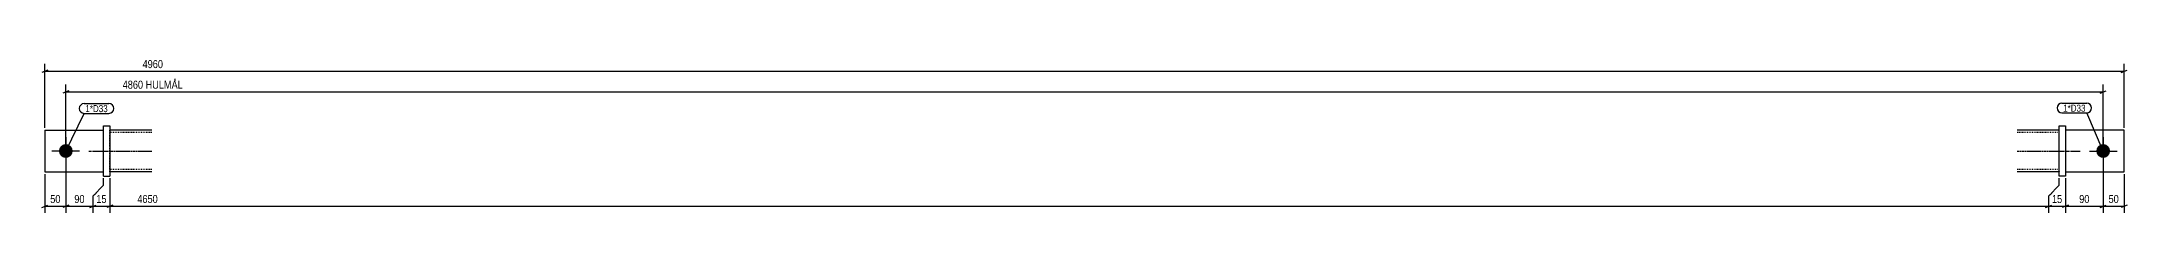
# Model space of a CAD drawing. Header units: millimetres. Extents: x 12 to 15615, y 0 to 382.
# Drawn here: x 12 to 4987, y 12 to 382 of the extents above; entities that cross this region are included whole.
import ezdxf

# ---------------------------------------------------------------- set-up
doc = ezdxf.new("R2010")
doc.units = ezdxf.units.MM
doc.linetypes.add('DXK_LINE_DOT2', pattern=[3.9198, 1.9599, -1.9599])
doc.linetypes.add('DXK_LINE_DOT3', pattern=[5.9187, 2.979, -0.9799, 0.9799, -0.9799])
for name, color, linetype in [('MÅLSÆTNING', 7, 'Continuous'), ('STÅL', 7, 'Continuous'), ('TEKST', 7, 'Continuous')]:
    doc.layers.add(name, color=color, linetype=linetype)
doc.styles.add('Arial Narrow', font='ARIALN.TTF', dxfattribs={"height": 0.2})

msp = doc.modelspace()

# ---------------------------------------------------------------- hatches: boundary and pattern name
at = {"layer": 'STÅL', "linetype": 'Continuous'}
for points in [[(69.5, 143.4, -1), (69.5, 176.4, -1)], [(4929.5, 176.4, -1), (4929.5, 143.4, -1)]]:
    msp.add_hatch(color=96, dxfattribs=at).paths.add_polyline_path(points)

# ---------------------------------------------------------------- linework, layer by layer
at = {"layer": 'MÅLSÆTNING', "color": 7, "linetype": 'Continuous'}
for p, q in [((27, 353.1), (12, 347.1)), ((19.5, 214.9), (19.5, 367.8)), ((4972, 347.1), (4987, 353.1)), ((4979.5, 214.9), (4979.5, 367.8)), ((77, 303.9), (62, 297.9)), ((69.5, 164.9), (69.5, 318.6)), ((69.5, 300.9), (4929.5, 300.9)), ((4922, 297.9), (4937, 303.9)), ((4929.5, 164.9), (4929.5, 318.6)), ((69.5, 154.9), (69.5, 12)), ((4929.5, 154.9), (4929.5, 12)), ((4929.5, 154.9), (4929.5, 12)), ((19.5, 104.9), (19.5, 12)), ((4979.5, 104.9), (4979.5, 12)), ((134.5, 53), (159.5, 78)), ((134.5, 12), (134.5, 53)), ((159.5, 78), (159.5, 94.9)), ((174.5, 94.9), (174.5, 12)), ((174.5, 94.9), (174.5, 12)), ((4799.5, 53), (4824.5, 78)), ((4799.5, 12), (4799.5, 53)), ((4824.5, 78), (4824.5, 94.9)), ((4839.5, 94.9), (4839.5, 12)), ((4839.5, 94.9), (4839.5, 12)), ((12, 25), (27, 31)), ((77, 31), (62, 25)), ((127, 25), (142, 31)), ((134.5, 28), (174.5, 28)), ((182, 31), (167, 25)), ((182, 31), (167, 25)), ((4792, 25), (4807, 31)), ((4799.5, 28), (4839.5, 28)), ((4847, 31), (4832, 25)), ((4839.5, 28), (4929.5, 28)), ((4922, 25), (4937, 31)), ((4929.5, 28), (4979.5, 28)), ((4987, 31), (4972, 25))]:
    msp.add_line(p, q, dxfattribs=at)
at = {"layer": 'STÅL', "color": 2, "linetype": 'Continuous'}
for p, q in [((19.5, 209.9), (19.5, 109.9)), ((19.5, 209.9), (159.5, 209.9)), ((159.5, 99.9), (159.5, 219.9)), ((159.5, 219.9), (174.5, 219.9)), ((174.5, 219.9), (174.5, 99.9)), ((274.5, 209.9), (174.5, 209.9)), ((4824.5, 209.9), (4724.5, 209.9)), ((4824.5, 99.9), (4824.5, 219.9)), ((4824.5, 219.9), (4839.5, 219.9)), ((4839.5, 219.9), (4839.5, 99.9)), ((4979.5, 209.9), (4839.5, 209.9)), ((4979.5, 109.9), (4979.5, 209.9)), ((19.5, 109.9), (159.5, 109.9)), ((159.5, 99.9), (174.5, 99.9)), ((274.5, 109.9), (174.5, 109.9)), ((4824.5, 109.9), (4724.5, 109.9)), ((4839.5, 99.9), (4824.5, 99.9)), ((4839.5, 109.9), (4979.5, 109.9))]:
    msp.add_line(p, q, dxfattribs=at)
at = {"layer": 'STÅL', "color": 7, "linetype": 'DXK_LINE_DOT2'}
for p, q in [((159.5, 109.9), (159.5, 209.9)), ((174.5, 109.9), (174.5, 209.9)), ((274.5, 203.9), (174.5, 203.9)), ((4824.5, 203.9), (4724.5, 203.9)), ((4824.5, 110.8), (4824.5, 209.9)), ((4839.5, 209.9), (4839.5, 109.9)), ((274.5, 115.9), (174.5, 115.9)), ((4824.5, 115.9), (4724.5, 115.9)), ((4824.5, 110.8), (4824.5, 109.9))]:
    msp.add_line(p, q, dxfattribs=at)
at = {"layer": 'STÅL', "color": 96, "linetype": 'Continuous'}
for p, q in [((102.5, 159.9), (36.5, 159.9)), ((69.5, 192.9), (69.5, 126.9)), ((4896.5, 159.9), (4962.5, 159.9)), ((4929.5, 192.9), (4929.5, 126.9))]:
    msp.add_line(p, q, dxfattribs=at)
at = {"layer": 'STÅL', "color": 7, "linetype": 'DXK_LINE_DOT3'}
for p, q in [((124.5, 159.9), (274.5, 159.9)), ((4724.5, 159.9), (4874.5, 159.9))]:
    msp.add_line(p, q, dxfattribs=at)

# ---------------------------------------------------------------- wipeouts: each hides what was drawn before it
at = {"color": 0}
for points in [[(169.5, 252.7), (169.5, 270.2), (116.2, 270.2), (116.2, 252.7)], [(4887.3, 253.8), (4887.3, 271.3), (4834.1, 271.3), (4834.1, 253.8)]]:
    msp.add_wipeout(points, dxfattribs=at).dxf.layer = 'TEKST'

# ---------------------------------------------------------------- next in the draw order: wipeouts: each hides what was drawn before it
for points, layer in [([(4797.9, 304.6), (4797.9, 332.6), (201.1, 332.6), (201.1, 304.6)], 'MÅLSÆTNING'), ([(4900.7, 31.8), (4900.7, 59.8), (4868.3, 59.8), (4868.3, 31.8)], 'MÅLSÆTNING'), ([(169.5, 252.7), (169.5, 270.2), (116.2, 270.2), (116.2, 252.7)], 'TEKST'), ([(4887.3, 253.8), (4887.3, 271.3), (4834.1, 271.3), (4834.1, 253.8)], 'TEKST')]:
    msp.add_wipeout(points, dxfattribs=at).dxf.layer = layer

# ---------------------------------------------------------------- next in the draw order: linework, layer by layer
at = {"layer": 'MÅLSÆTNING', "color": 7, "linetype": 'Continuous'}
for p, q in [((19.5, 350.1), (4979.5, 350.1)), ((4847, 31), (4832, 25)), ((4922, 25), (4937, 31))]:
    msp.add_line(p, q, dxfattribs=at)
at = {"layer": 'TEKST', "color": 7, "linetype": 'Continuous'}
for p, q in [((69.5, 159.9), (113.2, 249.7)), ((113.2, 273.2), (172.5, 273.2)), ((113.2, 249.7), (172.5, 249.7)), ((4831.1, 274.3), (4890.3, 274.3)), ((4831.1, 250.8), (4890.3, 250.8)), ((4929.5, 159.9), (4890.3, 250.8))]:
    msp.add_line(p, q, dxfattribs=at)
for centre, start, end in [((113.2, 261.4), 90, 270), ((172.5, 261.4), 270, 90), ((4831.1, 262.6), 90, 270), ((4890.3, 262.6), 270, 90)]:
    msp.add_arc(centre, 11.7, start, end, dxfattribs=at)

# ---------------------------------------------------------------- next in the draw order: texts
at = {"layer": 'MÅLSÆTNING', "color": 3, "style": 'Arial Narrow'}
for s, height, p in [('4860 HULMÅL', 19.089, (205.1, 308.6)), ('90', 19.09, (4872.3, 35.8))]:
    msp.add_text(s, height=height, dxfattribs=at).set_placement(p)
at = {"layer": 'TEKST', "color": 3, "style": 'Arial Narrow'}
for p in [(116.2, 252.7), (4834.1, 253.8)]:
    msp.add_text('1*D33', height=16.7, dxfattribs=at).set_placement(p)

# ---------------------------------------------------------------- next in the draw order: wipeouts: each hides what was drawn before it
at = {"color": 0}
for points in [[(4750.4, 353.8), (4750.4, 381.8), (248.6, 381.8), (248.6, 353.8)], [(4835.7, 31.8), (4835.7, 59.8), (4803.3, 59.8), (4803.3, 31.8)], [(4970.7, 31.8), (4970.7, 59.8), (4938.3, 59.8), (4938.3, 31.8)]]:
    msp.add_wipeout(points, dxfattribs=at).dxf.layer = 'MÅLSÆTNING'

# ---------------------------------------------------------------- next in the draw order: linework, layer by layer
at = {"layer": 'MÅLSÆTNING', "color": 7, "linetype": 'Continuous'}
for p, q in [((4799.5, 53), (4824.5, 78)), ((4799.5, 12), (4799.5, 53)), ((4824.5, 78), (4824.5, 94.9)), ((174.5, 28), (4799.5, 28)), ((4792, 25), (4807, 31))]:
    msp.add_line(p, q, dxfattribs=at)

# ---------------------------------------------------------------- next in the draw order: texts
at = {"layer": 'MÅLSÆTNING', "color": 3, "style": 'Arial Narrow'}
for s, p in [('4960', (252.6, 357.8)), ('15', (4807.3, 35.8)), ('50', (4942.3, 35.8))]:
    msp.add_text(s, height=19.09, dxfattribs=at).set_placement(p)

# ---------------------------------------------------------------- next in the draw order: wipeouts: each hides what was drawn before it
at = {"color": 0}
for points in [[(170.7, 31.8), (170.7, 59.8), (138.3, 59.8), (138.3, 31.8)], [(4737.9, 31.8), (4737.9, 59.8), (236.1, 59.8), (236.1, 31.8)]]:
    msp.add_wipeout(points, dxfattribs=at).dxf.layer = 'MÅLSÆTNING'

# ---------------------------------------------------------------- next in the draw order: linework, layer by layer
at = {"layer": 'MÅLSÆTNING', "color": 7, "linetype": 'Continuous'}
for p, q in [((134.5, 53), (159.5, 78)), ((134.5, 12), (134.5, 53)), ((159.5, 78), (159.5, 94.9)), ((69.5, 28), (134.5, 28)), ((127, 25), (142, 31))]:
    msp.add_line(p, q, dxfattribs=at)

# ---------------------------------------------------------------- next in the draw order: texts
at = {"layer": 'MÅLSÆTNING', "color": 3, "style": 'Arial Narrow'}
for s, p in [('15', (142.3, 35.8)), ('4650', (240.1, 35.8))]:
    msp.add_text(s, height=19.09, dxfattribs=at).set_placement(p)

# ---------------------------------------------------------------- next in the draw order: wipeouts: each hides what was drawn before it
at = {"color": 0}
msp.add_wipeout([(118.2, 31.8), (118.2, 59.8), (85.8, 59.8), (85.8, 31.8)], dxfattribs=at).dxf.layer = 'MÅLSÆTNING'

# ---------------------------------------------------------------- next in the draw order: linework, layer by layer
at = {"layer": 'MÅLSÆTNING', "color": 7, "linetype": 'Continuous'}
for p, q in [((69.5, 154.9), (69.5, 12)), ((19.5, 28), (69.5, 28)), ((77, 31), (62, 25))]:
    msp.add_line(p, q, dxfattribs=at)

# ---------------------------------------------------------------- next in the draw order: texts
at = {"layer": 'MÅLSÆTNING', "color": 3, "style": 'Arial Narrow'}
msp.add_text('90', height=19.09, dxfattribs=at).set_placement((89.8, 35.8))

# ---------------------------------------------------------------- next in the draw order: wipeouts: each hides what was drawn before it
at = {"color": 0}
msp.add_wipeout([(60.7, 31.8), (60.7, 59.8), (28.3, 59.8), (28.3, 31.8)], dxfattribs=at).dxf.layer = 'MÅLSÆTNING'

# ---------------------------------------------------------------- next in the draw order: texts
at = {"layer": 'MÅLSÆTNING', "color": 3, "style": 'Arial Narrow'}
msp.add_text('50', height=19.09, dxfattribs=at).set_placement((32.3, 35.8))

doc.saveas('drawing.dxf')
